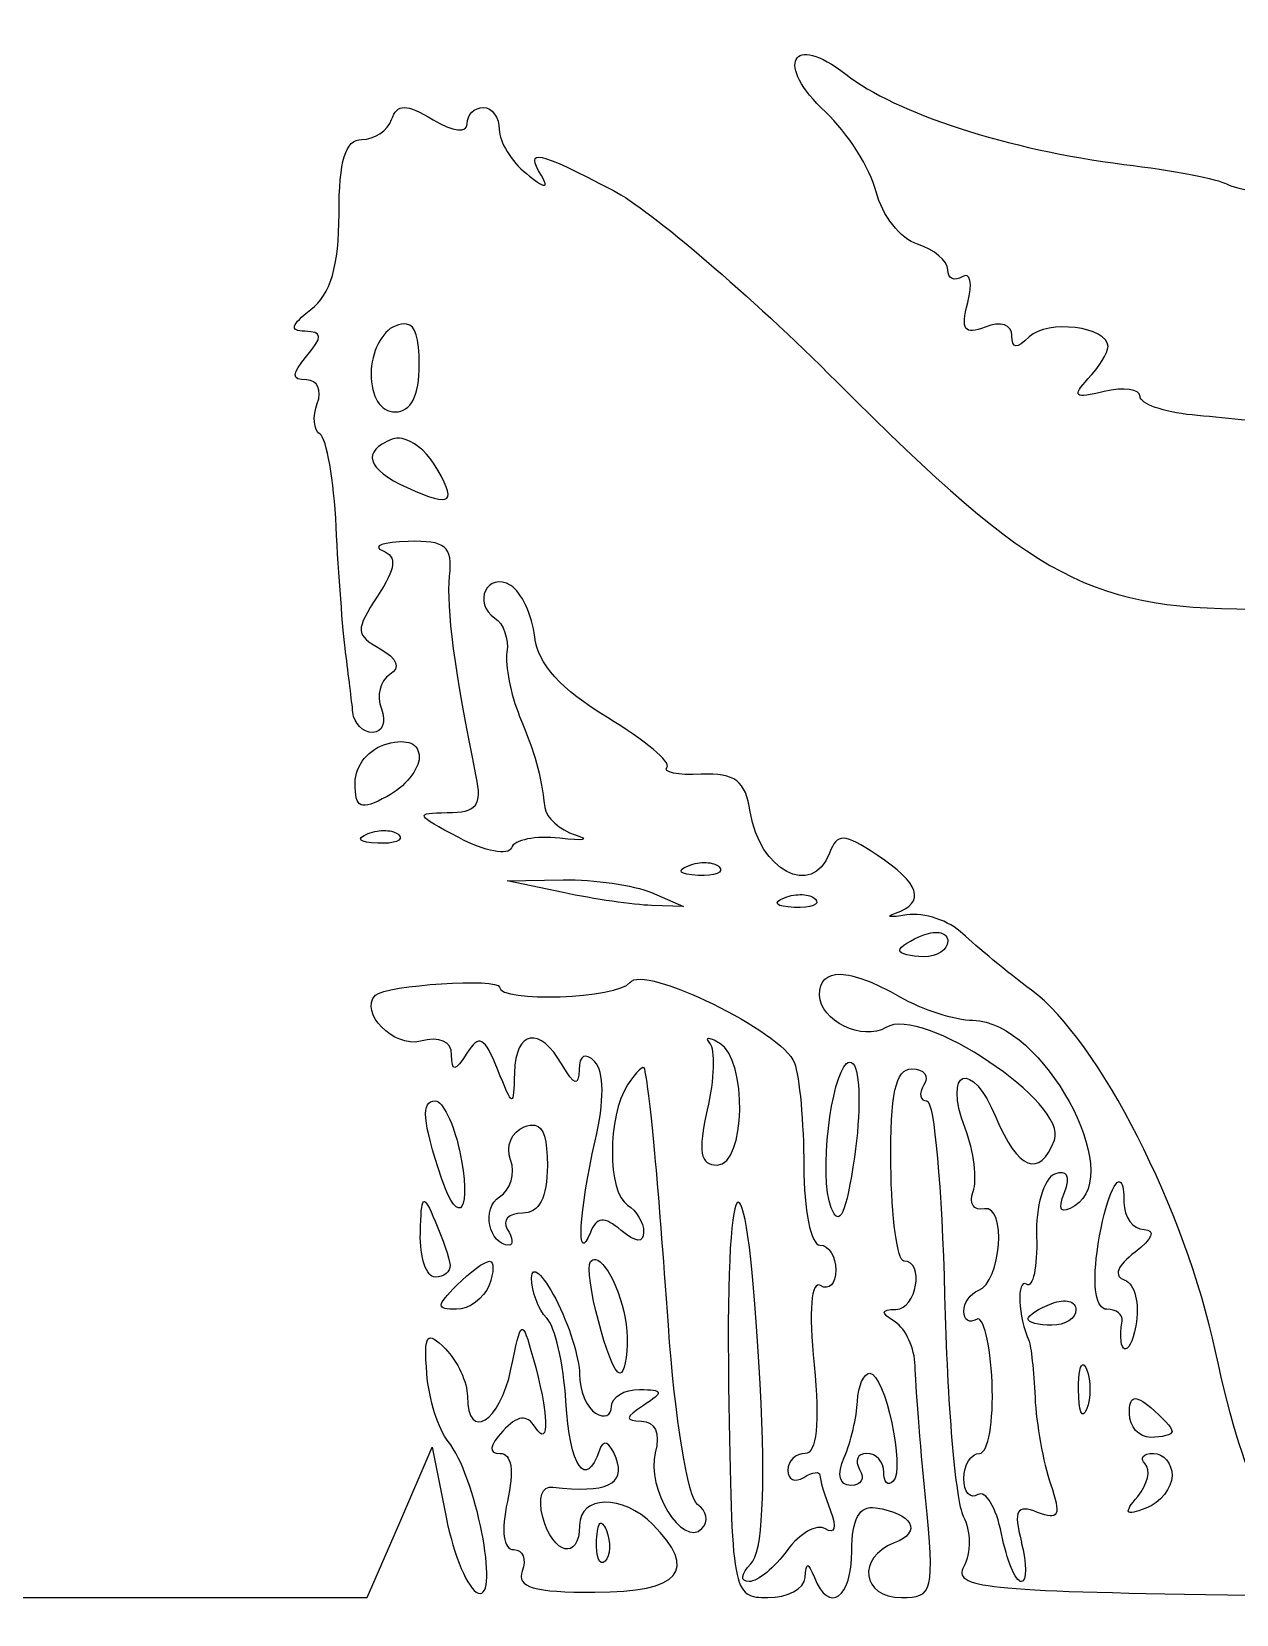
# Model space of a CAD drawing. Header units: millimetres. Extents: x 3 to 110, y 3 to 41.
# Drawn here: x 21.72 to 29.36, y 2.92 to 12.96 of the extents above; entities that cross this region are included whole.
import ezdxf

# ---------------------------------------------------------------- set-up
doc = ezdxf.new("R2010")
doc.units = ezdxf.units.MM
doc.layers.add('1', color=7, linetype='CONTINUOUS')

msp = doc.modelspace()

# ---------------------------------------------------------------- linework, layer by layer
at = {"layer": '1', "color": 7}
for points in [[(24.100938, 11.106173)], [(24.073051, 10.379602)], [(24.128851, 8.447939)], [(23.969705, 7.894485)], [(26.001596, 7.691399)], [(26.611381, 7.48831)], [(27.489373, 7.245431)], [(26.853236, 6.982914)], [(26.015566, 6.576221)], [(26.891997, 6.417059)], [(24.283897, 6.179865)], [(24.91588, 6.025867)], [(28.632451, 5.662584)], [(24.208941, 5.540111)], [(24.62804, 5.163906)], [(25.299314, 5.174241)], [(28.302251, 4.908626)], [(27.039793, 4.452839)], [(28.39422, 4.507616)], [(28.715133, 4.291092)], [(28.838111, 3.944861)], [(25.327227, 3.499928)]]:
    msp.add_lwpolyline(points, close=True, dxfattribs=at)
for points in [[(25.095717, 7.500711), (24.740197, 7.575644), (25.095717, 7.581843), (25.095717, 7.581843)], [(25.654331, 7.500711), (25.857954, 7.41338), (25.654331, 7.419579)], [(5.562559, 3.817737), (5.193598, 3.030706), (14.522742, 3.030706), (23.851859, 3.030706), (24.058049, 3.507162), (24.264768, 3.983617), (24.352106, 3.540234)], [(28.000971, 3.383138), (27.999939, 3.383138)]]:
    msp.add_lwpolyline(points, dxfattribs=at)
for points in [[(26.759706, 12.449241), (26.433713, 12.751358), (26.543806, 12.960384), (26.886812, 12.69057)], [(26.886812, 12.69057), (27.202036, 12.442611), (27.92104, 12.20968), (28.65158, 12.119029)], [(24.006905, 12.403249), (24.043656, 12.504775), (24.096493, 12.504359), (24.269424, 12.402214)], [(24.485933, 12.376894), (24.485933, 12.433247), (24.531864, 12.479213), (24.587744, 12.479213)], [(24.587744, 12.479213), (24.643624, 12.479213), (24.689556, 12.416147), (24.689556, 12.33917)], [(27.080089, 11.944364), (27.04273, 12.093203), (26.898691, 12.320434), (26.759706, 12.449241)], [(23.817252, 12.276125), (23.896415, 12.276125), (23.981505, 12.333399), (24.006905, 12.403249)], [(24.269424, 12.402214), (24.39817, 12.326173), (24.485933, 12.31596), (24.485933, 12.376894)], [(23.673081, 11.804836), (23.673081, 12.143802), (23.713773, 12.276125), (23.817252, 12.276125)], [(24.689556, 12.33917), (24.689556, 12.262192), (24.766576, 12.136811), (24.861111, 12.060119)], [(24.956705, 12.047716), (24.851163, 12.223364), (24.923156, 12.208474), (25.413005, 11.953148)], [(24.861111, 12.060119), (24.977898, 11.965377), (25.008537, 11.961422), (24.956705, 12.047716)], [(28.65158, 12.119029), (28.95892, 12.080894), (29.252025, 12.024752), (29.302692, 11.994489)], [(25.413005, 11.953148), (25.64679, 11.831292), (26.284435, 11.285468), (26.829979, 10.740302)], [(27.341048, 11.612601), (27.234844, 11.646311), (27.117449, 11.795528), (27.080089, 11.944364)], [(29.302692, 11.994489), (29.35336, 11.964229), (29.593284, 11.922322), (29.835986, 11.901473)], [(23.495307, 11.198155), (23.619714, 11.292582), (23.673081, 11.475036), (23.673081, 11.804836)], [(27.534326, 11.450337), (27.534326, 11.505749), (27.447251, 11.578893), (27.341048, 11.612601)], [(27.626321, 11.406411), (27.575653, 11.375095), (27.534326, 11.394926), (27.534326, 11.450337)], [(27.660929, 11.243113), (27.692626, 11.364377), (27.676989, 11.437725), (27.626321, 11.406411)], [(27.772027, 11.087568), (27.638201, 11.036199), (27.615182, 11.068195), (27.660929, 11.243113)], [(23.457075, 11.060181), (23.357142, 11.062498), (23.367884, 11.101419), (23.495307, 11.198155)], [(23.469987, 10.904635), (23.571957, 11.027486), (23.569496, 11.057535), (23.457075, 11.060181)], [(24.02913, 11.093769), (23.94531, 11.061604), (23.876677, 10.925701), (23.876677, 10.791981)], [(24.100938, 11.106173), (24.081306, 11.109224), (24.057705, 11.104742), (24.02913, 11.093769)], [(24.181556, 10.850374), (24.181556, 11.020141), (24.159887, 11.097016), (24.100938, 11.106173)], [(27.940513, 11.03331), (27.940513, 11.102215), (27.869949, 11.125144), (27.772027, 11.087568)], [(28.550298, 10.963544), (28.550298, 11.089605), (28.162895, 11.13737), (28.05058, 11.025041)], [(28.05058, 11.025041), (27.971417, 10.945894), (27.940513, 10.948), (27.940513, 11.03331)], [(28.423166, 10.758389), (28.493016, 10.833047), (28.550298, 10.92536), (28.550298, 10.963544)], [(23.467394, 10.75219), (23.370371, 10.75219), (23.370636, 10.784927), (23.469987, 10.904635)], [(24.02913, 10.549102), (24.130386, 10.549102), (24.181556, 10.650008), (24.181556, 10.850374)], [(23.535101, 10.602844), (23.56656, 10.684872), (23.53608, 10.75219), (23.467394, 10.75219)], [(23.876677, 10.791981), (23.876677, 10.643597), (23.936129, 10.549102), (24.02913, 10.549102)], [(26.829979, 10.740302), (28.110958, 9.460202), (28.433643, 9.290531), (29.5709, 9.29905)], [(28.524951, 10.677776), (28.337573, 10.632601), (28.319079, 10.647119), (28.423166, 10.758389)], [(28.753365, 10.647286), (28.753365, 10.694389), (28.650681, 10.708087), (28.524951, 10.677776)], [(29.083591, 10.52998), (28.901982, 10.54749), (28.753365, 10.600177), (28.753365, 10.647286)], [(23.553172, 10.406991), (23.511632, 10.432547), (23.503615, 10.520812), (23.535101, 10.602844)], [(29.681999, 10.472103), (29.534467, 10.486491), (29.265201, 10.512465), (29.083591, 10.52998)], [(23.654983, 9.819948), (23.640193, 10.11749), (23.594526, 10.381433), (23.553172, 10.406991)], [(24.011032, 10.375469), (23.812675, 10.299354), (23.847017, 10.187001), (24.105092, 10.069026)], [(24.073051, 10.379602), (24.050561, 10.383748), (24.0295, 10.382555), (24.011032, 10.375469)], [(24.271991, 10.224056), (24.219709, 10.307778), (24.140493, 10.367164), (24.073051, 10.379602)], [(24.105092, 10.069026), (24.394625, 9.936679), (24.430635, 9.970027), (24.271991, 10.224056)], [(23.714938, 9.024648), (23.69684, 9.164348), (23.6698, 9.522406), (23.654983, 9.819948)], [(24.111283, 9.727963), (23.953486, 9.72355), (23.880593, 9.697271), (23.949014, 9.669569)], [(23.949014, 9.669569), (24.042888, 9.631552), (24.035162, 9.560799), (23.917502, 9.381216)], [(24.374834, 9.507306), (24.394255, 9.697446), (24.349725, 9.73463), (24.111283, 9.727963)], [(24.761893, 9.44891), (24.614811, 9.540342), (24.515963, 9.335975), (24.661642, 9.241688)], [(24.543823, 8.237617), (24.406425, 8.907473), (24.353932, 9.302265), (24.374834, 9.507306)], [(24.914345, 9.121801), (24.899, 9.259058), (24.830367, 9.406349), (24.761893, 9.44891)], [(23.917502, 9.381216), (23.775739, 9.164967), (23.777062, 9.134654), (23.933007, 9.047387)], [(24.661642, 9.241688), (24.716358, 9.206242), (24.750807, 9.108468), (24.738107, 9.024648)], [(23.933007, 9.047387), (24.044079, 8.985218), (24.065854, 8.927155), (23.994496, 8.883054)], [(25.375302, 8.611237), (25.080742, 8.788929), (24.933395, 8.952052), (24.914345, 9.121801)], [(23.760922, 8.643794), (23.753805, 8.713644), (23.732929, 8.884949), (23.714938, 9.024648)], [(24.738107, 9.024648), (24.725327, 8.940829), (24.761681, 8.758171), (24.818725, 8.618471)], [(23.994496, 8.883054), (23.933854, 8.845592), (23.910306, 8.748045), (23.941791, 8.666014)], [(23.886493, 8.51667), (23.824634, 8.51667), (23.768066, 8.573945), (23.760922, 8.643794)], [(23.941791, 8.666014), (23.97325, 8.583985), (23.948353, 8.51667), (23.886493, 8.51667)], [(24.818725, 8.618471), (24.921912, 8.365821), (24.948371, 8.269997), (24.977898, 8.041765)], [(25.753047, 8.294979), (25.783395, 8.325332), (25.613479, 8.467561), (25.375302, 8.611237)], [(23.774866, 8.196792), (23.774866, 8.306271), (23.863845, 8.414996), (23.97796, 8.444839)], [(23.97796, 8.444839), (24.0431, 8.46187), (24.09435, 8.462579), (24.128851, 8.447939)], [(24.128851, 8.447939), (24.163379, 8.4333), (24.181556, 8.403188), (24.181556, 8.35854)], [(24.181556, 8.35854), (24.181556, 8.281916), (24.089719, 8.170305), (23.97796, 8.110493)], [(24.359859, 8.008173), (24.546178, 8.008674), (24.581447, 8.054057), (24.543823, 8.237617)], [(25.970614, 8.251053), (25.820807, 8.244663), (25.722699, 8.264628), (25.753047, 8.294979)], [(26.281181, 8.013341), (26.251019, 8.210614), (26.185878, 8.260234), (25.970614, 8.251053)], [(23.97796, 8.110493), (23.807595, 8.01931), (23.774866, 8.033351), (23.774866, 8.196792)], [(24.977898, 8.041765), (24.986418, 7.976011), (25.073386, 7.897644), (25.171176, 7.867614)], [(24.432196, 7.849527), (24.15785, 7.992574), (24.15097, 8.007644), (24.359859, 8.008173)], [(26.783995, 7.750827), (26.674351, 7.465098), (26.338119, 7.640731), (26.281181, 8.013341)], [(23.919037, 7.813872), (23.800689, 7.818745), (23.776506, 7.842415), (23.857548, 7.87485)], [(23.857548, 7.87485), (23.894219, 7.889526), (23.934409, 7.89594), (23.969705, 7.894485)], [(24.052387, 7.867098), (24.086148, 7.833342), (24.02614, 7.809453), (23.919037, 7.813872)], [(23.969705, 7.894485), (24.005, 7.893032), (24.035506, 7.883978), (24.052387, 7.867098)], [(24.76602, 7.784932), (24.748981, 7.733819), (24.598724, 7.762696), (24.432196, 7.849527)], [(25.072989, 7.845394), (24.921277, 7.863206), (24.782953, 7.836044), (24.76602, 7.784932)], [(25.171176, 7.867614), (25.268966, 7.837584), (25.224701, 7.827588), (25.072989, 7.845394)], [(27.085249, 7.739458), (26.873238, 7.878377), (26.833419, 7.879607), (26.783995, 7.750827)], [(27.203094, 7.370489), (27.396054, 7.436838), (27.355891, 7.562121), (27.085249, 7.739458)], [(25.950955, 7.610267), (25.832607, 7.615141), (25.808424, 7.639326), (25.889466, 7.671761)], [(25.889466, 7.671761), (25.926137, 7.686438), (25.966301, 7.692851), (26.001596, 7.691399)], [(26.084278, 7.664009), (26.118039, 7.630254), (26.058058, 7.605849), (25.950955, 7.610267)], [(26.001596, 7.691399), (26.036892, 7.689944), (26.067398, 7.68089), (26.084278, 7.664009)], [(25.095717, 7.581843), (25.291297, 7.585272), (25.542571, 7.548736), (25.654331, 7.500711)], [(25.654331, 7.419579), (25.542571, 7.423008), (25.291297, 7.459545), (25.095717, 7.500711)], [(26.560739, 7.407178), (26.442392, 7.412052), (26.418209, 7.436238), (26.49925, 7.468673)], [(26.49925, 7.468673), (26.535922, 7.483349), (26.576085, 7.489763), (26.611381, 7.48831)], [(26.694063, 7.460405), (26.727824, 7.426649), (26.667843, 7.40276), (26.560739, 7.407178)], [(26.611381, 7.48831), (26.646676, 7.486858), (26.677182, 7.477285), (26.694063, 7.460405)], [(27.274399, 7.35912), (27.165179, 7.341448), (27.133244, 7.346465), (27.203094, 7.370489)], [(27.629919, 7.240264), (27.543533, 7.323057), (27.383593, 7.376794), (27.274399, 7.35912)], [(27.229447, 7.134327), (27.229447, 7.156288), (27.298053, 7.200862), (27.381873, 7.233027)], [(27.381873, 7.233027), (27.423783, 7.249109), (27.46175, 7.252667), (27.489373, 7.245431)], [(27.489373, 7.245431), (27.516995, 7.238195), (27.534326, 7.219785), (27.534326, 7.192721)], [(28.065053, 6.882664), (27.912203, 6.996604), (27.716279, 7.15747), (27.629919, 7.240264)], [(27.381873, 7.094537), (27.298053, 7.094537), (27.229447, 7.112367), (27.229447, 7.134327)], [(27.534326, 7.192721), (27.534326, 7.138595), (27.465693, 7.094537), (27.381873, 7.094537)], [(25.517912, 6.930723), (25.604748, 7.05047), (26.484645, 6.62084), (26.561269, 6.421194)], [(23.904591, 6.850107), (23.969678, 6.915189), (24.690587, 6.962129), (24.690587, 6.901267)], [(24.690587, 6.901267), (24.690587, 6.802305), (25.444199, 6.829128), (25.517912, 6.930723)], [(26.721447, 6.851141), (26.721447, 6.940647), (26.766903, 6.984764), (26.853236, 6.982914)], [(26.853236, 6.982914), (26.939569, 6.981068), (27.066781, 6.933279), (27.229447, 6.840288)], [(24.188806, 6.558653), (24.020928, 6.514751), (23.797964, 6.743477), (23.904591, 6.850107)], [(27.142108, 6.645984), (26.996058, 6.555721), (26.721447, 6.689619), (26.721447, 6.851141)], [(27.229447, 6.840288), (27.369146, 6.760429), (27.578008, 6.693312), (27.694001, 6.69146)], [(29.232419, 4.590817), (29.041152, 5.488171), (28.493518, 6.563235), (28.065053, 6.882664)], [(28.210256, 5.930784), (28.300002, 6.164628), (27.370416, 6.787081), (27.142108, 6.645984)], [(25.088997, 6.40879), (24.944905, 6.656157), (24.793325, 6.630947), (24.785652, 6.358147)], [(27.694001, 6.69146), (28.134029, 6.683949), (28.665444, 5.716472), (28.339954, 5.515307)], [(24.387243, 6.471319), (24.386264, 6.558481), (24.312075, 6.590887), (24.188806, 6.558653)], [(24.678681, 6.380885), (24.596713, 6.586307), (24.561312, 6.605143), (24.483869, 6.482688)], [(26.015566, 6.576221), (26.004189, 6.576372), (26.006147, 6.566614), (26.023821, 6.546765)], [(26.023821, 6.546765), (26.059355, 6.50707), (26.052317, 6.316835), (26.008846, 6.124054)], [(26.086369, 6.546249), (26.05147, 6.566291), (26.026917, 6.57607), (26.015566, 6.576221)], [(26.071896, 5.773688), (26.253029, 5.773688), (26.265703, 6.443057), (26.086369, 6.546249)], [(24.483869, 6.482688), (24.408912, 6.364213), (24.387243, 6.361626), (24.387243, 6.471319)], [(25.295186, 6.428944), (25.234094, 6.490023), (25.198111, 6.471441), (25.195465, 6.378302)], [(25.297779, 5.926133), (25.356464, 6.180254), (25.35559, 6.368523), (25.295186, 6.428944)], [(26.891997, 6.417059), (26.905756, 6.428438), (26.919937, 6.428901), (26.933854, 6.414992)], [(27.643889, 6.006749), (27.501226, 6.381948), (27.685482, 6.448221), (27.839231, 6.077027)], [(24.785652, 6.358147), (24.779355, 6.135151), (24.776603, 6.135484), (24.678681, 6.380885)], [(25.195465, 6.378302), (25.193163, 6.268448), (25.166202, 6.276208), (25.088997, 6.40879)], [(25.611971, 6.38347), (25.606468, 6.41141), (25.557626, 6.365486), (25.503439, 6.281666)], [(25.761831, 4.757732), (25.696611, 5.682865), (25.649436, 6.193579), (25.611971, 6.38347)], [(26.561269, 6.421194), (26.594209, 6.335371), (26.620694, 6.04025), (26.620694, 5.76542)], [(26.794843, 5.502387), (26.71396, 5.707844), (26.795689, 6.337403), (26.891997, 6.417059)], [(26.933854, 6.414992), (26.979363, 6.369465), (26.982961, 6.103589), (26.942109, 5.824332)], [(27.173117, 5.774204), (27.168407, 6.225572), (27.203173, 6.38347), (27.30644, 6.38347)], [(27.30644, 6.38347), (27.38309, 6.38347), (27.417433, 6.337546), (27.382905, 6.281666)], [(25.503439, 6.281666), (25.374243, 6.081747), (25.374243, 5.599807), (25.503439, 5.519958)], [(27.382905, 6.281666), (27.348271, 6.225786), (27.356817, 6.179979), (27.402034, 6.179865)], [(24.323664, 5.689971), (24.20177, 6.053291), (24.19161, 6.179865), (24.283897, 6.179865)], [(24.283897, 6.179865), (24.330384, 6.179865), (24.399149, 6.03989), (24.436852, 5.868255)], [(26.008846, 6.124054), (25.948177, 5.854793), (25.962861, 5.773688), (26.071896, 5.773688)], [(27.402034, 6.179865), (27.447225, 6.179749), (27.497522, 5.624606), (27.513662, 4.94635)], [(24.8482, 6.016051), (24.87487, 6.026288), (24.8972, 6.029749), (24.91588, 6.025867)], [(24.91588, 6.025867), (24.971945, 6.014226), (24.994435, 5.935938), (24.994435, 5.770587)], [(27.839231, 6.077027), (27.977502, 5.743264), (28.117175, 5.688199), (28.210256, 5.930784)], [(24.761363, 5.805726), (24.728555, 5.891248), (24.767237, 5.984992), (24.8482, 6.016051)], [(25.267273, 5.346326), (25.176044, 5.118999), (25.195359, 5.484221), (25.297779, 5.926133)], [(26.343702, 4.386694), (26.263348, 5.927247), (26.122008, 5.920296), (26.144233, 4.376875)], [(27.694531, 5.605223), (27.722735, 5.678734), (27.699902, 5.859389), (27.643889, 6.006749)], [(24.436852, 5.868255), (24.519561, 5.491635), (24.434947, 5.358332), (24.323664, 5.689971)], [(26.942109, 5.824332), (26.889378, 5.464015), (26.846807, 5.370482), (26.794843, 5.502387)], [(24.69109, 5.571634), (24.761311, 5.615626), (24.793934, 5.72089), (24.761363, 5.805726)], [(24.994435, 5.770587), (24.994435, 5.565146), (24.943661, 5.468798), (24.835791, 5.468798)], [(26.620694, 5.76542), (26.620694, 5.490592), (26.666599, 5.26571), (26.722479, 5.26571)], [(27.255799, 5.164941), (27.213889, 5.165264), (27.176556, 5.439247), (27.173117, 5.774204)], [(28.273809, 5.599539), (28.314343, 5.705148), (28.292091, 5.746304), (28.211288, 5.715295)], [(28.211288, 5.715295), (28.142073, 5.688728), (28.090744, 5.511224), (28.097094, 5.318936)], [(28.48103, 5.221784), (28.519686, 5.508647), (28.596441, 5.704044), (28.632451, 5.662584)], [(28.632451, 5.662584), (28.644463, 5.648765), (28.65158, 5.608366), (28.65158, 5.536495)], [(24.188806, 5.341674), (24.191954, 5.465465), (24.195791, 5.529502), (24.208941, 5.540111)], [(24.208941, 5.540111), (24.222117, 5.550721), (24.244157, 5.508184), (24.282839, 5.418155)], [(24.752077, 5.26571), (24.62259, 5.26571), (24.575785, 5.500374), (24.69109, 5.571634)], [(25.503439, 5.519958), (25.559319, 5.485422), (25.605251, 5.408333), (25.605251, 5.348908)], [(27.766365, 5.495669), (27.698552, 5.482369), (27.666326, 5.531708), (27.694531, 5.605223)], [(27.727603, 4.977873), (27.872621, 5.03131), (27.909504, 5.523726), (27.766365, 5.495669)], [(28.339954, 5.515307), (28.249123, 5.45925), (28.229623, 5.484396), (28.273809, 5.599539)], [(28.65158, 5.536495), (28.65158, 5.443361), (28.708836, 5.365746), (28.778686, 5.363894)], [(24.835791, 5.468798), (24.748637, 5.468798), (24.705669, 5.423391), (24.740197, 5.367511)], [(25.462614, 5.359243), (25.353156, 5.450066), (25.307701, 5.447103), (25.267273, 5.346326)], [(24.282839, 5.062621), (24.226959, 5.062621), (24.184837, 5.188004), (24.188806, 5.341674)], [(24.282839, 5.418155), (24.33086, 5.306395), (24.373458, 5.180496), (24.377427, 5.138586)], [(24.740197, 5.367511), (24.774593, 5.311631), (24.780017, 5.26571), (24.752077, 5.26571)], [(25.605251, 5.348908), (25.605251, 5.277449), (25.556859, 5.281011), (25.462614, 5.359243)], [(28.778686, 5.363894), (28.854462, 5.361965), (28.831629, 5.304654), (28.722356, 5.221784)], [(26.722479, 5.26571), (26.778359, 5.26571), (26.824291, 5.194696), (26.824291, 5.107579)], [(28.097094, 5.318936), (28.103444, 5.127357), (28.074895, 4.991559), (28.033514, 5.017145)], [(28.542016, 4.859017), (28.474601, 4.859017), (28.451106, 4.999701), (28.48103, 5.221784)], [(28.722356, 5.221784), (28.607633, 5.134797), (28.582974, 5.068439), (28.65621, 5.044018)], [(24.377427, 5.138586), (24.381369, 5.096676), (24.338719, 5.062621), (24.282839, 5.062621)], [(24.420819, 5.011461), (24.504639, 5.095281), (24.597878, 5.163906), (24.62804, 5.163906)], [(24.62804, 5.163906), (24.658123, 5.163906), (24.656615, 5.095281), (24.624442, 5.011461)], [(24.894687, 5.057454), (24.895031, 5.144068), (24.963664, 5.084185), (25.04714, 4.924128)], [(25.454359, 4.452839), (25.388187, 4.452839), (25.21814, 5.102182), (25.268834, 5.161324)], [(25.268834, 5.161324), (25.277856, 5.171836), (25.288122, 5.175598), (25.299314, 5.174241)], [(25.299314, 5.174241), (25.377683, 5.164758), (25.498545, 4.888412), (25.500873, 4.681249)], [(27.205158, 4.857982), (27.33819, 4.859612), (27.388382, 5.163882), (27.255799, 5.164941)], [(24.990307, 4.803205), (24.937417, 4.856291), (24.894687, 4.97084), (24.894687, 5.057454)], [(26.727136, 5.008876), (26.667896, 5.045429), (26.652047, 4.850206), (26.685808, 4.506584)], [(26.824291, 5.107579), (26.824291, 5.02047), (26.780317, 4.976013), (26.727136, 5.008876)], [(28.033514, 5.017145), (27.969009, 5.057049), (27.979936, 4.808923), (28.049548, 4.655928)], [(28.65621, 5.044018), (28.720689, 5.022534), (28.752439, 4.892264), (28.72651, 4.754112)], [(24.41722, 4.859017), (24.288263, 4.859017), (24.288633, 4.879284), (24.420819, 5.011461)], [(24.624442, 5.011461), (24.592268, 4.927642), (24.499056, 4.859017), (24.41722, 4.859017)], [(25.04714, 4.924128), (25.130615, 4.764071), (25.19856, 4.54923), (25.19856, 4.447156)], [(27.513662, 4.94635), (27.529828, 4.268092), (27.583062, 3.638371), (27.631983, 3.546952)], [(27.635608, 4.845063), (27.635608, 4.899582), (27.677042, 4.959246), (27.727603, 4.977873)], [(27.200501, 4.778401), (27.106601, 4.838178), (27.10758, 4.856659), (27.205158, 4.857982)], [(27.715724, 4.794937), (27.671829, 4.767804), (27.635608, 4.79054), (27.635608, 4.845063)], [(27.814942, 4.394446), (27.804174, 4.641802), (27.759644, 4.822073), (27.715724, 4.794937)], [(28.042298, 4.797522), (28.042298, 4.819483), (28.110931, 4.864057), (28.194751, 4.896222)], [(28.194751, 4.896222), (28.236661, 4.912304), (28.274629, 4.915862), (28.302251, 4.908626)], [(28.347204, 4.855916), (28.347204, 4.80179), (28.278571, 4.757732), (28.194751, 4.757732)], [(28.302251, 4.908626), (28.329874, 4.901387), (28.347204, 4.882977), (28.347204, 4.855916)], [(28.639674, 4.783052), (28.646315, 4.824962), (28.602447, 4.859017), (28.542016, 4.859017)], [(24.230134, 4.451289), (24.210316, 4.70332), (24.228255, 4.727066), (24.34745, 4.607869)], [(24.763454, 4.478163), (24.829414, 4.800613), (24.832483, 4.802684), (24.902968, 4.554643)], [(25.111751, 4.275074), (25.097834, 4.512564), (25.043197, 4.75012), (24.990307, 4.803205)], [(25.946828, 3.620334), (25.88645, 3.659207), (25.803185, 4.170992), (25.761831, 4.757732)], [(27.326601, 4.500382), (27.324458, 4.61042), (27.267811, 4.735626), (27.200501, 4.778401)], [(28.194751, 4.757732), (28.110931, 4.757732), (28.042298, 4.775562), (28.042298, 4.797522)], [(28.72651, 4.754112), (28.686426, 4.540041), (28.605569, 4.567004), (28.639674, 4.783052)], [(25.500873, 4.681249), (25.501746, 4.555519), (25.480818, 4.452839), (25.454359, 4.452839)], [(28.049548, 4.655928), (28.062354, 4.627988), (28.07934, 4.468034), (28.087278, 4.300395)], [(24.34745, 4.607869), (24.424576, 4.530762), (24.487494, 4.395441), (24.487494, 4.307628)], [(24.902968, 4.554643), (25.003563, 4.200208), (25.011262, 3.965795), (24.917441, 4.11126)], [(29.503723, 3.72317), (29.448054, 3.761182), (29.326055, 4.151583), (29.232419, 4.590817)], [(24.365521, 4.02031), (24.304164, 4.094239), (24.242834, 4.28825), (24.230134, 4.451289)], [(24.487494, 4.307628), (24.487494, 4.015018), (24.694927, 4.143179), (24.763454, 4.478163)], [(25.19856, 4.447156), (25.19856, 4.345083), (25.244466, 4.233646), (25.300345, 4.19911)], [(26.685808, 4.506584), (26.722294, 4.134789), (26.70335, 3.944861), (26.629981, 3.944861)], [(26.961239, 4.275074), (26.965128, 4.372864), (27.000318, 4.452839), (27.039793, 4.452839)], [(27.039793, 4.452839), (27.134514, 4.452839), (27.265933, 3.845968), (27.188092, 3.768128)], [(27.392747, 3.665292), (27.358616, 4.014542), (27.329247, 4.390345), (27.326601, 4.500382)], [(28.363211, 4.351038), (28.363211, 4.455813), (28.375858, 4.514463), (28.39422, 4.507616)], [(28.39422, 4.507616), (28.400332, 4.505335), (28.407344, 4.495625), (28.414382, 4.478163)], [(28.414382, 4.478163), (28.442586, 4.408313), (28.442586, 4.29428), (28.414382, 4.22443)], [(25.401654, 4.243552), (25.401654, 4.302728), (25.481611, 4.350798), (25.579401, 4.350004)], [(25.579401, 4.350004), (25.731351, 4.348676), (25.735505, 4.33392), (25.605251, 4.249751)], [(26.144233, 4.376875), (26.16323, 3.05473), (26.167728, 3.03097), (26.392279, 3.030706)], [(26.285309, 3.244129), (26.359418, 3.318183), (26.379341, 3.703442), (26.343702, 4.386694)], [(27.735356, 3.944861), (27.790045, 3.944861), (27.82579, 4.147087), (27.814942, 4.394446)], [(28.414382, 4.22443), (28.386177, 4.15458), (28.363211, 4.211339), (28.363211, 4.351038)], [(25.324131, 3.965014), (25.239042, 3.709724), (25.136092, 3.860184), (25.111751, 4.275074)], [(25.300345, 4.19911), (25.356225, 4.164574), (25.401654, 4.184372), (25.401654, 4.243552)], [(25.605251, 4.249751), (25.4864, 4.172911), (25.483463, 4.150823), (25.59181, 4.1495)], [(26.877525, 3.919541), (26.91954, 4.01733), (26.95727, 4.177284), (26.961239, 4.275074)], [(28.087278, 4.300395), (28.095294, 4.132755), (28.139559, 3.885775), (28.185438, 3.751591)], [(28.685685, 4.197043), (28.685685, 4.254111), (28.694072, 4.285133), (28.715133, 4.291092)], [(28.715133, 4.291092), (28.736194, 4.297053), (28.769796, 4.278347), (28.821072, 4.235799)], [(28.821072, 4.235799), (28.895579, 4.173964), (28.956459, 4.105992), (28.956459, 4.084905)], [(24.917441, 4.11126), (24.863387, 4.195114), (24.80666, 4.188193), (24.711754, 4.085937)], [(25.59181, 4.1495), (25.678752, 4.148521), (25.711322, 4.074565), (25.67862, 3.949513)], [(28.821072, 4.046665), (28.746565, 4.046665), (28.685685, 4.114112), (28.685685, 4.197043)], [(24.555703, 3.058611), (24.697176, 3.011455), (24.539034, 3.811218), (24.365521, 4.02031)], [(24.711754, 4.085937), (24.624839, 3.992158), (24.619177, 3.944861), (24.694715, 3.944861)], [(25.430573, 3.914373), (25.38914, 4.022371), (25.349531, 4.041236), (25.324131, 3.965014)], [(28.956459, 4.084905), (28.956459, 4.063797), (28.895579, 4.046665), (28.821072, 4.046665)], [(24.694715, 3.944861), (24.768163, 3.944861), (24.784488, 3.836917), (24.741229, 3.639972)], [(25.029571, 3.731954), (25.367735, 3.690578), (25.494311, 3.748276), (25.430573, 3.914373)], [(25.67862, 3.949513), (25.619327, 3.722709), (25.851631, 3.344779), (25.974741, 3.467889)], [(26.629981, 3.944861), (26.568994, 3.944861), (26.519412, 3.896551), (26.519412, 3.837374)], [(26.919884, 3.741773), (26.845695, 3.741773), (26.829715, 3.808209), (26.877525, 3.919541)], [(27.020135, 3.944861), (26.961027, 3.944861), (26.940654, 3.898938), (26.975182, 3.843058)], [(27.127635, 3.826521), (27.127635, 3.891714), (27.079296, 3.944861), (27.020135, 3.944861)], [(27.635608, 3.786731), (27.635608, 3.873847), (27.680693, 3.944861), (27.735356, 3.944861)], [(28.786438, 3.878199), (28.749661, 3.914969), (28.772918, 3.944861), (28.838111, 3.944861)], [(28.838111, 3.944861), (28.903304, 3.944861), (28.956459, 3.88111), (28.956459, 3.803267)], [(26.519412, 3.837374), (26.519412, 3.778203), (26.564814, 3.75788), (26.620694, 3.792416)], [(26.620694, 3.792416), (26.676574, 3.826971), (26.722479, 3.833554), (26.722479, 3.806886)], [(26.975182, 3.843058), (27.00971, 3.787178), (26.985051, 3.741773), (26.919884, 3.741773)], [(27.188092, 3.768128), (27.154834, 3.73487), (27.127635, 3.761328), (27.127635, 3.826521)], [(28.73839, 3.672526), (28.801705, 3.748797), (28.823215, 3.84143), (28.786438, 3.878199)], [(24.965489, 3.540753), (24.933369, 3.663543), (24.959033, 3.740579), (25.029571, 3.731954)], [(26.722479, 3.806886), (26.722479, 3.780219), (26.753277, 3.678617), (26.790715, 3.58106)], [(27.725011, 3.683379), (27.67593, 3.653047), (27.635608, 3.699611), (27.635608, 3.786731)], [(27.87487, 3.435333), (27.841506, 3.602065), (27.774091, 3.713708), (27.725011, 3.683379)], [(28.185438, 3.751591), (28.254362, 3.550024), (28.239916, 3.518811), (28.103285, 3.571241)], [(28.956459, 3.803267), (28.956459, 3.725427), (28.881794, 3.632793), (28.790063, 3.597596)], [(24.741229, 3.639972), (24.700086, 3.452602), (24.715564, 3.335079), (24.781022, 3.335079)], [(25.663115, 3.494761), (25.47288, 3.685025), (25.19856, 3.680752), (25.19856, 3.487524)], [(25.974741, 3.467889), (26.019614, 3.512752), (26.007205, 3.581462), (25.946828, 3.620334)], [(26.925573, 3.326295), (26.925573, 3.52886), (26.972589, 3.615209), (27.07493, 3.600181)], [(27.240797, 3.030706), (27.441907, 3.030706), (27.451141, 3.06789), (27.392747, 3.665292)], [(28.103285, 3.571241), (27.9693, 3.622649), (27.94988, 3.5867), (28.000971, 3.383138)], [(28.790063, 3.597596), (28.658274, 3.547021), (28.647426, 3.56293), (28.73839, 3.672526)], [(24.352106, 3.540234), (24.40034, 3.296403), (24.492044, 3.079831), (24.555703, 3.058611)], [(25.19856, 3.487524), (25.19856, 3.263113), (25.027878, 3.302102), (24.965489, 3.540753)], [(26.790715, 3.58106), (26.831329, 3.475181), (26.818046, 3.428797), (26.758145, 3.46582)], [(27.07493, 3.600181), (27.31279, 3.565269), (27.376158, 3.447233), (27.19431, 3.377455)], [(27.631983, 3.546952), (27.680799, 3.455536), (27.68273, 3.311786), (27.635608, 3.227593)], [(25.295715, 3.064297), (25.836761, 3.065858), (25.954315, 3.203576), (25.663115, 3.494761)], [(25.307066, 3.394507), (25.309526, 3.453687), (25.316538, 3.489247), (25.327227, 3.499928)], [(25.327227, 3.499928), (25.337916, 3.510609), (25.352362, 3.496528), (25.368581, 3.456002)], [(25.368581, 3.456002), (25.398029, 3.382659), (25.394061, 3.294945), (25.3603, 3.261184)], [(26.758145, 3.46582), (26.702953, 3.499933), (26.593654, 3.43868), (26.515258, 3.329912)], [(27.999939, 3.131991), (27.964564, 3.131991), (27.908208, 3.2686), (27.87487, 3.435333)], [(24.781022, 3.335079), (24.839468, 3.335079), (24.863995, 3.274082), (24.835261, 3.199171)], [(25.3603, 3.261184), (25.326513, 3.227423), (25.302568, 3.287404), (25.307066, 3.394507)], [(26.515258, 3.329912), (26.436862, 3.221147), (26.328171, 3.131991), (26.273429, 3.131991)], [(26.687872, 3.157314), (26.781825, 2.924468), (26.925573, 3.026671), (26.925573, 3.326295)], [(27.19431, 3.377455), (26.954095, 3.28528), (26.988147, 3.030706), (27.240797, 3.030706)], [(27.999939, 3.383138), (28.035922, 3.244928), (28.03534, 3.131991), (27.999939, 3.131991)], [(26.273429, 3.131991), (26.215829, 3.131991), (26.220724, 3.179555), (26.285309, 3.244129)], [(26.628949, 3.157314), (26.635378, 3.258914), (26.646888, 3.258914), (26.687872, 3.157314)], [(27.635608, 3.227593), (27.560996, 3.094235), (27.77589, 3.071203), (29.307349, 3.048793)], [(29.307349, 3.048793), (30.976603, 3.02435), (31.068334, 3.033119), (31.117573, 3.221393)], [(24.835261, 3.199171), (24.795786, 3.096283), (24.908472, 3.063239), (25.295715, 3.064297)], [(26.392279, 3.030706), (26.518009, 3.030531), (26.624451, 3.087464), (26.628949, 3.157314)]]:
    msp.add_open_spline(points, degree=3, dxfattribs=at)

doc.saveas('drawing.dxf')
